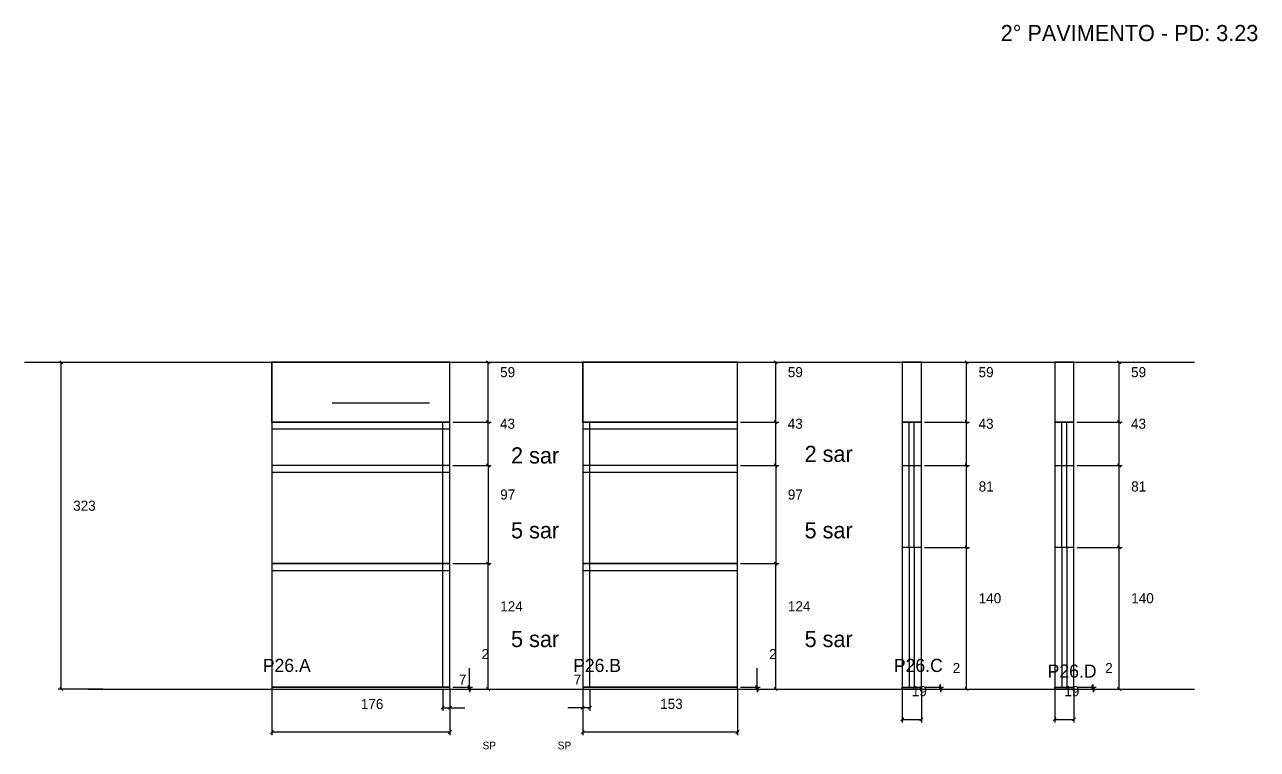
# Model space of a CAD drawing. Header units: metres. Extents: x 2184 to 8074, y 3881 to 5760.
# Drawn here: x 6856 to 8074, y 5030 to 5746 of the extents above; entities that cross this region are included whole.
import ezdxf

# ---------------------------------------------------------------- set-up
doc = ezdxf.new("R2010")
doc.units = ezdxf.units.M

msp = doc.modelspace()

# ---------------------------------------------------------------- linework, layer by layer
at = {"layer": 'COTA', "color": 241}
for p, q in [((7100.1, 5353.4), (7100.1, 5412.4)), ((7276.1, 5412.4), (7100.1, 5412.4)), ((7276.1, 5353.4), (7276.1, 5412.4)), ((7560.5, 5412.4), (7407.5, 5412.4)), ((7407.5, 5353.4), (7407.5, 5412.4)), ((7560.5, 5353.4), (7560.5, 5412.4))]:
    msp.add_line(p, q, dxfattribs=at)
at = {"layer": 'COTA', "color": 4}
for p, q in [((7279.1, 5412.4), (7317, 5412.4)), ((7314, 5353.4), (7314, 5412.4)), ((7563.5, 5412.4), (7601.3, 5412.4)), ((7598.3, 5353.4), (7598.3, 5412.4)), ((7745.3, 5412.4), (7790, 5412.4)), ((7787, 5353.4), (7787, 5412.4)), ((7896.1, 5412.4), (7940.8, 5412.4)), ((7937.8, 5353.4), (7937.8, 5412.4)), ((7279.1, 5353.4), (7317, 5353.4)), ((7279.1, 5353.4), (7317, 5353.4)), ((7314, 5310.4), (7314, 5353.4)), ((7563.5, 5353.4), (7601.3, 5353.4)), ((7563.5, 5353.4), (7601.3, 5353.4)), ((7598.3, 5310.4), (7598.3, 5353.4)), ((7745.3, 5353.4), (7790, 5353.4)), ((7745.3, 5353.4), (7790, 5353.4)), ((7787, 5310.4), (7787, 5353.4)), ((7896.1, 5353.4), (7940.8, 5353.4)), ((7896.1, 5353.4), (7940.8, 5353.4)), ((7937.8, 5310.4), (7937.8, 5353.4)), ((7279.1, 5310.4), (7317, 5310.4)), ((7279.1, 5310.4), (7317, 5310.4)), ((7314, 5310.4), (7314, 5213.4)), ((7563.5, 5310.4), (7601.3, 5310.4)), ((7563.5, 5310.4), (7601.3, 5310.4)), ((7598.3, 5310.4), (7598.3, 5213.4)), ((7745.3, 5310.4), (7790, 5310.4)), ((7745.3, 5310.4), (7790, 5310.4)), ((7787, 5229.4), (7787, 5310.4)), ((7896.1, 5310.4), (7940.8, 5310.4)), ((7896.1, 5310.4), (7940.8, 5310.4)), ((7937.8, 5229.4), (7937.8, 5310.4)), ((7745.3, 5229.4), (7790, 5229.4)), ((7745.3, 5229.4), (7790, 5229.4)), ((7787, 5089.4), (7787, 5229.4)), ((7896.1, 5229.4), (7940.8, 5229.4)), ((7896.1, 5229.4), (7940.8, 5229.4)), ((7937.8, 5089.4), (7937.8, 5229.4)), ((7279.1, 5213.4), (7317, 5213.4)), ((7279.1, 5213.4), (7317, 5213.4)), ((7314, 5089.4), (7314, 5213.4)), ((7563.5, 5213.4), (7601.3, 5213.4)), ((7563.5, 5213.4), (7601.3, 5213.4)), ((7598.3, 5089.4), (7598.3, 5213.4)), ((7295.4, 5091.4), (7295.4, 5110.2)), ((7579.8, 5091.4), (7579.8, 5110.2)), ((7761.2, 5091.4), (7761.2, 5094.4)), ((7912, 5091.4), (7912, 5094.4)), ((7100.1, 5088.4), (7100.1, 5043.8)), ((7269.1, 5088.4), (7269.1, 5067.9)), ((7276.1, 5088.4), (7276.1, 5043.8)), ((7276.1, 5086.4), (7276.1, 5067.9)), ((7279.1, 5091.4), (7298.4, 5091.4)), ((7279.1, 5089.4), (7317, 5089.4)), ((7279.1, 5089.4), (7298.4, 5089.4)), ((7295.4, 5089.4), (7295.4, 5091.4)), ((7295.4, 5089.4), (7295.4, 5086.4)), ((7407.5, 5088.4), (7407.5, 5043.8)), ((7407.5, 5086.4), (7407.5, 5067.9)), ((7414.5, 5088.4), (7414.5, 5067.9)), ((7560.5, 5088.4), (7560.5, 5043.8)), ((7563.5, 5091.4), (7582.8, 5091.4)), ((7563.5, 5089.4), (7582.8, 5089.4)), ((7563.5, 5089.4), (7601.3, 5089.4)), ((7579.8, 5089.4), (7579.8, 5091.4)), ((7579.8, 5089.4), (7579.8, 5086.4)), ((7723.3, 5088.4), (7723.3, 5056.5)), ((7742.3, 5088.4), (7742.3, 5056.5)), ((7745.3, 5091.4), (7764.2, 5091.4)), ((7745.3, 5089.4), (7790, 5089.4)), ((7745.3, 5089.4), (7764.2, 5089.4)), ((7761.2, 5089.4), (7761.2, 5091.4)), ((7761.2, 5089.4), (7761.2, 5086.4)), ((7874.1, 5088.4), (7874.1, 5056.5)), ((7893.1, 5088.4), (7893.1, 5056.5)), ((7896.1, 5091.4), (7915, 5091.4)), ((7896.1, 5089.4), (7940.8, 5089.4)), ((7896.1, 5089.4), (7915, 5089.4)), ((7912, 5089.4), (7912, 5091.4)), ((7912, 5089.4), (7912, 5086.4)), ((7269.1, 5070.9), (7276.1, 5070.9)), ((7276.1, 5070.9), (7290.8, 5070.9)), ((7407.5, 5070.9), (7392.8, 5070.9)), ((7414.5, 5070.9), (7407.5, 5070.9)), ((7723.3, 5059.5), (7742.3, 5059.5)), ((7874.1, 5059.5), (7893.1, 5059.5)), ((7276.1, 5046.8), (7100.1, 5046.8)), ((7560.5, 5046.8), (7407.5, 5046.8))]:
    msp.add_line(p, q, dxfattribs=at)
at = {"layer": 'COTA'}
for p, q in [((7315.5, 5410.9), (7312.5, 5413.9)), ((7599.8, 5410.9), (7596.8, 5413.9)), ((7788.5, 5410.9), (7785.5, 5413.9)), ((7939.3, 5410.9), (7936.3, 5413.9)), ((7312.5, 5354.9), (7315.5, 5351.9)), ((7315.5, 5351.9), (7312.5, 5354.9)), ((7599.8, 5351.9), (7596.8, 5354.9)), ((7596.8, 5354.9), (7599.8, 5351.9)), ((7785.5, 5354.9), (7788.5, 5351.9)), ((7788.5, 5351.9), (7785.5, 5354.9)), ((7936.3, 5354.9), (7939.3, 5351.9)), ((7939.3, 5351.9), (7936.3, 5354.9)), ((7312.5, 5311.9), (7315.5, 5308.9)), ((7315.5, 5308.9), (7312.5, 5311.9)), ((7599.8, 5308.9), (7596.8, 5311.9)), ((7596.8, 5311.9), (7599.8, 5308.9)), ((7788.5, 5308.9), (7785.5, 5311.9)), ((7785.5, 5311.9), (7788.5, 5308.9)), ((7939.3, 5308.9), (7936.3, 5311.9)), ((7936.3, 5311.9), (7939.3, 5308.9)), ((7788.5, 5227.9), (7785.5, 5230.9)), ((7785.5, 5230.9), (7788.5, 5227.9)), ((7939.3, 5227.9), (7936.3, 5230.9)), ((7936.3, 5230.9), (7939.3, 5227.9)), ((7312.5, 5214.9), (7315.5, 5211.9)), ((7315.5, 5211.9), (7312.5, 5214.9)), ((7596.8, 5214.9), (7599.8, 5211.9)), ((7599.8, 5211.9), (7596.8, 5214.9)), ((7293.9, 5092.9), (7296.9, 5089.9)), ((7296.9, 5087.9), (7293.9, 5090.9)), ((7312.5, 5090.9), (7315.5, 5087.9)), ((7578.3, 5092.9), (7581.3, 5089.9)), ((7581.3, 5087.9), (7578.3, 5090.9)), ((7596.8, 5090.9), (7599.8, 5087.9)), ((7759.7, 5092.9), (7762.7, 5089.9)), ((7762.7, 5087.9), (7759.7, 5090.9)), ((7785.5, 5090.9), (7788.5, 5087.9)), ((7910.5, 5092.9), (7913.5, 5089.9)), ((7913.5, 5087.9), (7910.5, 5090.9)), ((7936.3, 5090.9), (7939.3, 5087.9)), ((7270.6, 5072.4), (7267.6, 5069.4)), ((7274.6, 5069.4), (7277.6, 5072.4)), ((7409, 5072.4), (7406, 5069.4)), ((7413, 5069.4), (7416, 5072.4)), ((7724.8, 5061), (7721.8, 5058)), ((7740.8, 5058), (7743.8, 5061)), ((7875.6, 5061), (7872.6, 5058)), ((7891.6, 5058), (7894.6, 5061)), ((7101.6, 5048.3), (7098.6, 5045.3)), ((7274.6, 5045.3), (7277.6, 5048.3)), ((7409, 5048.3), (7406, 5045.3)), ((7559, 5045.3), (7562, 5048.3))]:
    msp.add_line(p, q, dxfattribs=at)
at = {"layer": 'COTA', "color": 241}
for points in [[(7276.1, 5412.4), (7100.1, 5412.4), (7100.1, 5353.4), (7276.1, 5353.4), (7276.1, 5412.4)], [(7560.5, 5412.4), (7407.5, 5412.4), (7407.5, 5353.4), (7560.5, 5353.4), (7560.5, 5412.4)], [(7742.3, 5353.4), (7742.3, 5412.4), (7723.3, 5412.4), (7723.3, 5353.4)], [(7742.3, 5412.4), (7723.3, 5412.4), (7723.3, 5353.4), (7742.3, 5353.4), (7742.3, 5412.4)], [(7893.1, 5353.4), (7893.1, 5412.4), (7874.1, 5412.4), (7874.1, 5353.4)], [(7893.1, 5412.4), (7874.1, 5412.4), (7874.1, 5353.4), (7893.1, 5353.4), (7893.1, 5412.4)]]:
    msp.add_lwpolyline(points, dxfattribs=at)
at = {"layer": 'Hachura', "color": 251}
for points in [[(7276.1, 5089.4), (7276.1, 5353.4), (7100.1, 5353.4), (7100.1, 5089.4), (7276.1, 5089.4)], [(7560.5, 5089.4), (7560.5, 5353.4), (7407.5, 5353.4), (7407.5, 5089.4), (7560.5, 5089.4)], [(7742.3, 5089.4), (7742.3, 5353.4), (7723.3, 5353.4), (7723.3, 5089.4), (7742.3, 5089.4)], [(7893.1, 5089.4), (7893.1, 5353.4), (7874.1, 5353.4), (7874.1, 5089.4), (7893.1, 5089.4)]]:
    msp.add_lwpolyline(points, dxfattribs=at)
at = {"layer": 'NIVEL 2° PAV.', "color": 4}
for p, q in [((6888.8, 5412.4), (6894.9, 5412.4)), ((6891.9, 5089.4), (6891.9, 5412.4)), ((6933, 5089.4), (6888.9, 5089.4))]:
    msp.add_line(p, q, dxfattribs=at)
at = {"layer": 'NIVEL 2° PAV.'}
for p, q in [((6893.4, 5410.9), (6890.4, 5413.9)), ((6890.4, 5090.9), (6893.4, 5087.9))]:
    msp.add_line(p, q, dxfattribs=at)
at = {"layer": 'NIVEL 2° PAV.', "color": 220}
msp.add_line((7159.9, 5372.4), (7255.9, 5372.4), dxfattribs=at)
at = {"layer": 'Nível', "color": 4}
for p, q in [((6855.7, 5412.4), (8012.2, 5412.4)), ((6918.8, 5089.4), (8012.2, 5089.4))]:
    msp.add_line(p, q, dxfattribs=at)
at = {"layer": 'Painéis', "color": 200}
for p, q in [((7100.1, 5353.4), (7100.1, 5310.4)), ((7276.1, 5353.4), (7100.1, 5353.4)), ((7276.1, 5310.4), (7276.1, 5353.4)), ((7560.5, 5353.4), (7407.5, 5353.4)), ((7407.5, 5353.4), (7407.5, 5310.4)), ((7560.5, 5310.4), (7560.5, 5353.4)), ((7723.3, 5353.4), (7723.3, 5091.4)), ((7723.3, 5353.4), (7742.3, 5353.4)), ((7742.3, 5091.4), (7742.3, 5353.4)), ((7874.1, 5353.4), (7893.1, 5353.4)), ((7874.1, 5353.4), (7874.1, 5229.4)), ((7893.1, 5229.4), (7893.1, 5353.4)), ((7100.1, 5310.4), (7100.1, 5213.4)), ((7276.1, 5310.4), (7100.1, 5310.4)), ((7276.1, 5213.4), (7276.1, 5310.4)), ((7560.5, 5310.4), (7407.5, 5310.4)), ((7407.5, 5310.4), (7407.5, 5213.4)), ((7560.5, 5213.4), (7560.5, 5310.4)), ((7723.3, 5310.4), (7742.3, 5310.4)), ((7874.1, 5310.4), (7893.1, 5310.4)), ((7742.3, 5229.4), (7723.3, 5229.4)), ((7874.1, 5229.4), (7874.1, 5091.4)), ((7893.1, 5229.4), (7874.1, 5229.4)), ((7893.1, 5091.4), (7893.1, 5229.4)), ((7100.1, 5213.4), (7276.1, 5213.4)), ((7100.1, 5213.4), (7100.1, 5089.4)), ((7276.1, 5213.4), (7100.1, 5213.4)), ((7276.1, 5089.4), (7276.1, 5213.4)), ((7407.5, 5213.4), (7560.5, 5213.4)), ((7560.5, 5213.4), (7407.5, 5213.4)), ((7407.5, 5213.4), (7407.5, 5089.4)), ((7560.5, 5089.4), (7560.5, 5213.4)), ((7100.1, 5091.4), (7276.1, 5091.4)), ((7407.5, 5091.4), (7560.5, 5091.4)), ((7723.3, 5091.4), (7742.3, 5091.4)), ((7874.1, 5091.4), (7893.1, 5091.4))]:
    msp.add_line(p, q, dxfattribs=at)
for points in [[(7276.1, 5091.4), (7100.1, 5091.4), (7100.1, 5089.4), (7276.1, 5089.4), (7276.1, 5091.4)], [(7560.5, 5091.4), (7407.5, 5091.4), (7407.5, 5089.4), (7560.5, 5089.4), (7560.5, 5091.4)], [(7723.3, 5091.4), (7742.3, 5091.4), (7742.3, 5089.4), (7723.3, 5089.4), (7723.3, 5091.4)], [(7874.1, 5091.4), (7893.1, 5091.4), (7893.1, 5089.4), (7874.1, 5089.4), (7874.1, 5091.4)]]:
    msp.add_lwpolyline(points, dxfattribs=at)
at = {"layer": 'SARR_2.2x7', "color": 40}
for p, q in [((7269.1, 5310.4), (7269.1, 5353.4)), ((7414.5, 5310.4), (7414.5, 5353.4)), ((7730.3, 5310.4), (7730.3, 5353.4)), ((7735.3, 5310.4), (7735.3, 5353.4)), ((7881.1, 5310.4), (7881.1, 5353.4)), ((7886.1, 5310.4), (7886.1, 5353.4)), ((7276.1, 5346.4), (7100.1, 5346.4)), ((7560.5, 5346.4), (7407.5, 5346.4)), ((7276.1, 5303.4), (7100.1, 5303.4)), ((7269.1, 5213.4), (7269.1, 5310.4)), ((7560.5, 5303.4), (7407.5, 5303.4)), ((7414.5, 5213.4), (7414.5, 5310.4)), ((7730.3, 5229.4), (7730.3, 5310.4)), ((7735.3, 5229.4), (7735.3, 5310.4)), ((7881.1, 5229.4), (7881.1, 5310.4)), ((7886.1, 5229.4), (7886.1, 5310.4)), ((7730.3, 5229.4), (7730.3, 5091.4)), ((7735.3, 5229.4), (7735.3, 5091.4)), ((7881.1, 5229.4), (7881.1, 5091.4)), ((7886.1, 5229.4), (7886.1, 5091.4)), ((7276.1, 5206.4), (7100.1, 5206.4)), ((7269.1, 5091.4), (7269.1, 5213.4)), ((7560.5, 5206.4), (7407.5, 5206.4)), ((7414.5, 5091.4), (7414.5, 5213.4))]:
    msp.add_line(p, q, dxfattribs=at)

# ---------------------------------------------------------------- texts
at = {"layer": 'COTA', "color": 240}
for s, p in [('59', (7325.8, 5397.7)), ('59', (7610.2, 5397.7)), ('59', (7798.8, 5397.7)), ('59', (7949.6, 5397.7)), ('43', (7325.7, 5346.7)), ('43', (7610.1, 5346.7)), ('43', (7798.8, 5346.7)), ('43', (7949.5, 5346.7)), ('81', (7798.9, 5284.7)), ('81', (7949.7, 5284.7)), ('97', (7325.9, 5276.7)), ('97', (7610.2, 5276.7)), ('140', (7798.9, 5174.2)), ('140', (7949.7, 5174.2)), ('124', (7325.9, 5166.2)), ('124', (7610.3, 5166.2)), ('2', (7307.4, 5119)), ('2', (7591.8, 5119)), ('2', (7773.2, 5105.2)), ('2', (7924, 5105.2)), ('7', (7285, 5093.8)), ('7', (7398.6, 5093.8)), ('19', (7732.8, 5082.4)), ('19', (7883.6, 5082.4)), ('176', (7188.1, 5069.7)), ('153', (7484, 5069.8))]:
    msp.add_text(s, height=10, dxfattribs=at).set_placement(p)
at = {"layer": 'NIVEL 2° PAV.', "color": 240}
msp.add_text('323', height=10, dxfattribs=at).set_placement((6903.7, 5265.7))
at = {"layer": 'NOMENCLATURA', "color": 2}
msp.add_text('2° PAVIMENTO - PD: 3.23', height=16, dxfattribs=at).set_placement((7820.7, 5729.9))
at = {"layer": 'NOMENCLATURA', "color": 7}
for s, p in [('2 sar', (7336.6, 5312.4)), ('2 sar', (7626.8, 5313.9)), ('5 sar', (7336.6, 5238.4)), ('5 sar', (7626.8, 5238.4)), ('5 sar', (7336.6, 5130.9)), ('5 sar', (7626.8, 5130.9))]:
    msp.add_text(s, height=16, dxfattribs=at).set_placement(p)
at = {"layer": 'texto', "color": 4}
for p in [(7308.4, 5029.9), (7382.7, 5029.9)]:
    msp.add_text('SP', height=7.5, dxfattribs=at).set_placement(p)
at = {"layer": 'Texto Seção', "color": 7}
for s, p in [('P26.A', (7091.2, 5106.3)), ('P26.B', (7398, 5106.3)), ('P26.C', (7715.1, 5106.3)), ('P26.D', (7867.1, 5100.7))]:
    msp.add_text(s, height=13, dxfattribs=at).set_placement(p)

doc.saveas('drawing.dxf')
